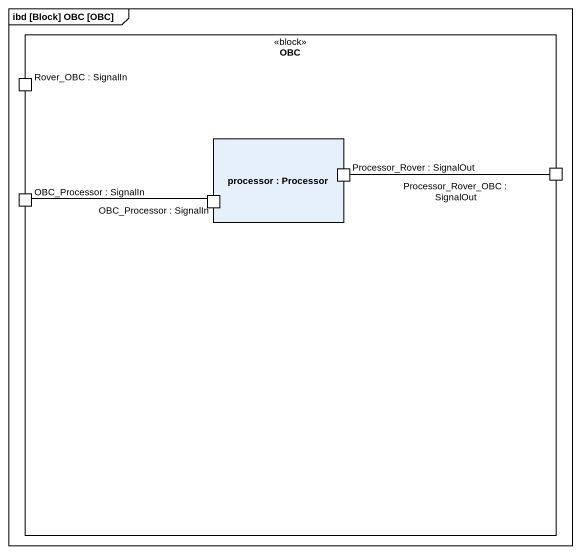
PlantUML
@startuml
mainframe ibd [Block] OBC [OBC]
rectangle OBC <<block>> {
  port "Rover_OBC : SignalIn" as Rover_OBC_SignalIn
  rectangle "processor : Processor" as processor {
    port "OBC_Processor : SignalIn" as OBC_Processor_SignalIn_2
    port "Processor_Rover : SignalOut" as Processor_Rover_SignalOut
  }
  port "OBC_Processor : SignalIn" as OBC_Processor_SignalIn
  port "Processor_Rover_OBC : SignalOut" as Processor_Rover_OBC
}
OBC_Processor_SignalIn -right- OBC_Processor_SignalIn_2
Processor_Rover_SignalOut -right- Processor_Rover_OBC
@enduml
